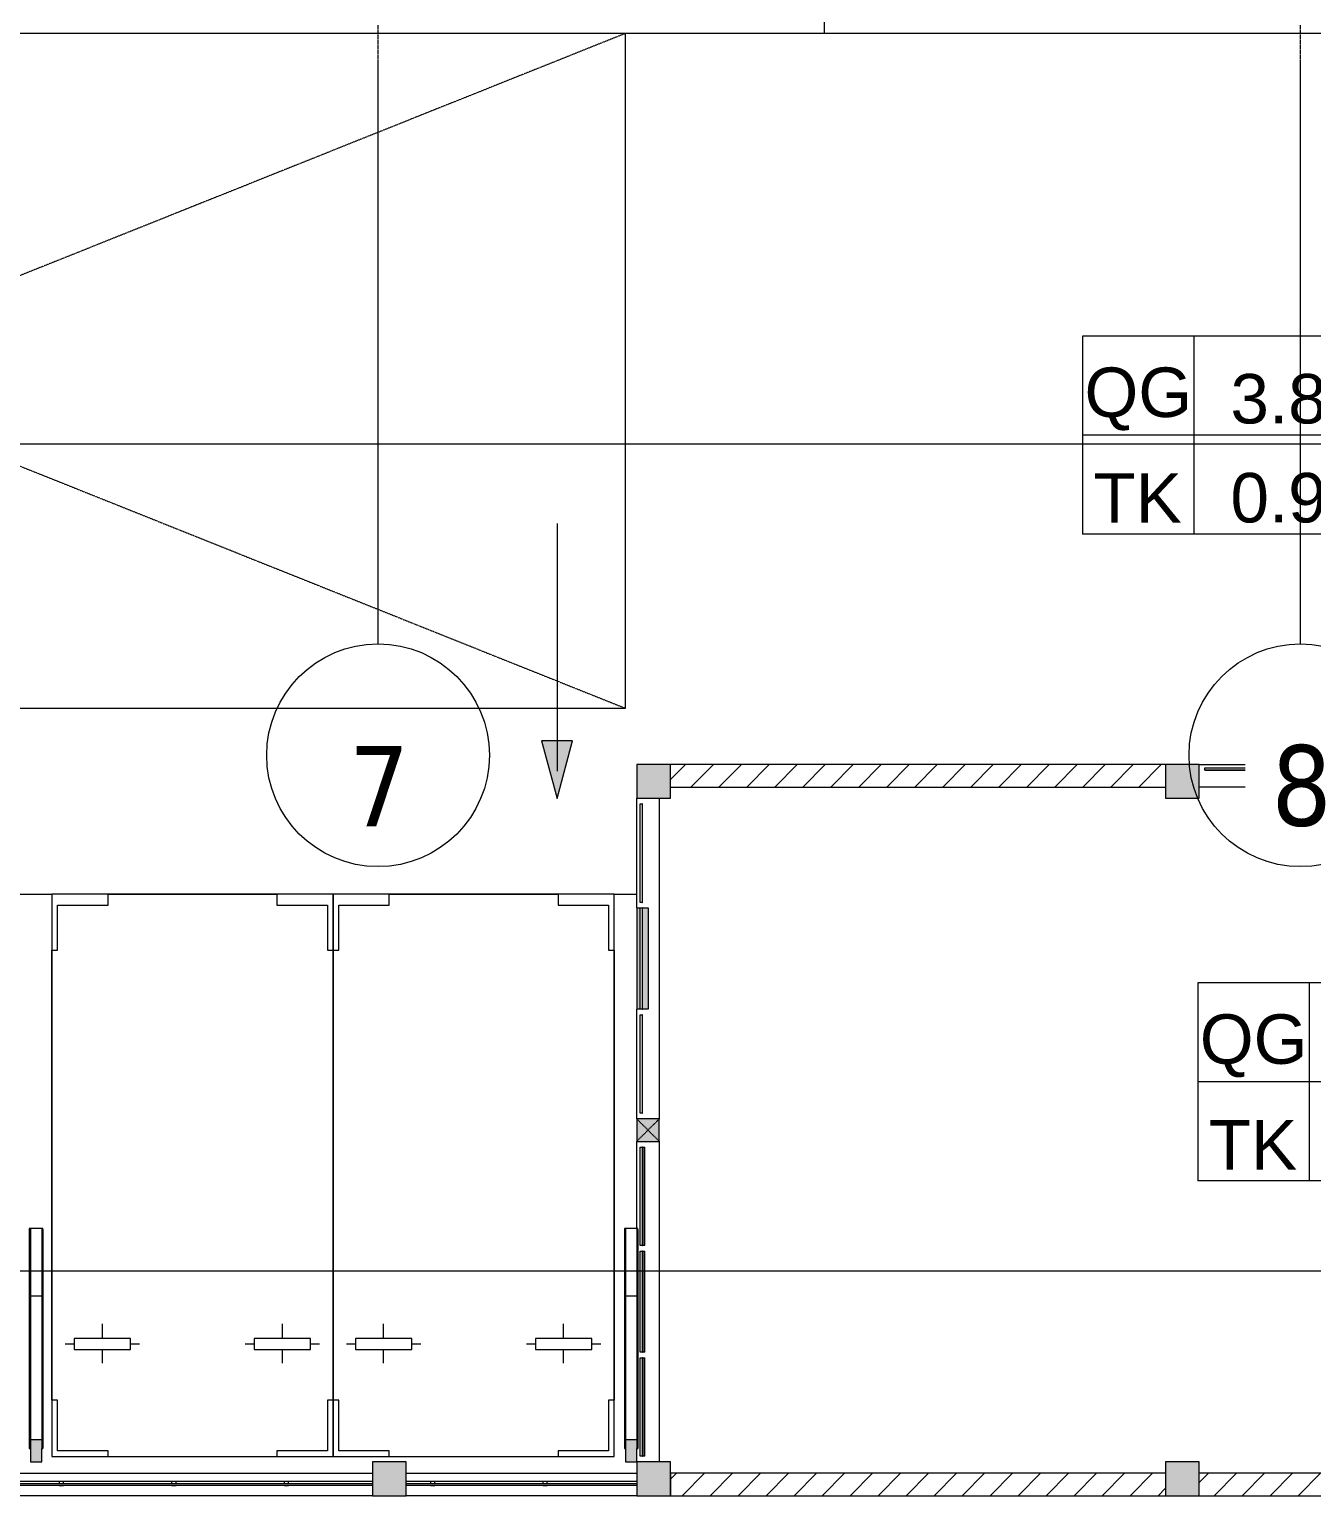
# Model space of a CAD drawing. Header units: millimetres. Extents: x -24439 to 198341, y -52871 to 149926.
# Drawn here: x 66053 to 77453, y 7888 to 20924 of the extents above; entities that cross this region are included whole.
import ezdxf

# ---------------------------------------------------------------- set-up
doc = ezdxf.new("R2010")
doc.units = ezdxf.units.MM
for name, pattern in [('Dash', [6, 3, -3]), ('Grid Line', [22.225, 12.7, -3.175, 3.175, -3.175]), ('NET VAN', [1.06, 0.53, -0.53])]:
    doc.linetypes.add(name, pattern=pattern)
for name, color, linetype, lineweight in [('A-ANNO-NOTE', 131, 'Continuous', 9), ('A-DETL-GENF-2', 9, 'NET VAN', 9), ('A-FLOR', 192, 'Continuous', 9), ('A-FLOR-HRAL', 11, 'Continuous', 9), ('A-GLAZ-CWMG', 51, 'Continuous', 9), ('A-GLAZ-CWMG-1', 51, 'Continuous', 18), ('A-WALL', 113, 'Continuous', 9), ('A-WALL-3', 113, 'Continuous', 18), ('A-WALL-PATT-3', 111, 'Continuous', 9), ('C-PRKG', 70, 'Continuous', 9), ('C-PRKG-HDLN', 70, 'Dash', 9), ('G-IMPT-1', 9, 'Continuous', 9), ('S-COLS', 52, 'Continuous', 9), ('S-COLS-1', 254, 'Continuous', 5), ('S-COLS-3', 9, 'Continuous', 9), ('S-COLS-4', 52, 'Continuous', 18), ('S-COLS-HDLN', 52, 'Dash', 9), ('S-GRID-1', 1, 'Grid Line', 9), ('S-GRID-IDEN', 1, 'Continuous', 9)]:
    doc.layers.add(name, color=color, linetype=linetype, lineweight=lineweight)
doc.styles.add('Arial_6', font='arial_0.ttf', dxfattribs={"height": 2})
doc.styles.add('Arial_7', font='arial_0.ttf', dxfattribs={"height": 440})
doc.styles.add('Tahoma_B', font='tahomabd_0.ttf', dxfattribs={"height": 715})
pattern_1 = [(45, (0, 0), (-124.4508, 124.4508), [])]

# ---------------------------------------------------------------- blocks, each defined once
blk = doc.blocks.new('BAI XE PCCC - BAI XE PCCC-V161-TKCS_MB ĐỊNH VỊ CAO ĐỘ THIẾT KẾ')
at = {"layer": 'C-PRKG'}
for p, q in [((15000, 6000), (0, 6000)), ((15000, 0), (15000, 6000)), ((0, 0), (15000, 0))]:
    blk.add_line(p, q, dxfattribs=at)
at = {"layer": 'C-PRKG-HDLN'}
for p, q in [((15000, 6000), (0, 0)), ((0, 6000), (15000, 0))]:
    blk.add_line(p, q, dxfattribs=at)
blk = doc.blocks.new('NBS_CLDPhysicalSecuritySystems_MtlMeshPnlFncngSym_CLDModsecSecurusS3_InfillPanel - NBS_CLDPhysicalSecuritySystems_MtlMeshPnlFncngSym_CLDModsecSecurusS2_InfillPanel-2369396-TKCS_MB ĐỊNH VỊ CAO ĐỘ THIẾT KẾ')
at = {"layer": 'A-FLOR-HRAL'}
for p, q in [((218, 27), (0, 27)), ((4000, 6), (0, 6)), ((214, 23), (214, 6)), ((250, 27), (218, 27)), ((1218, 27), (250, 27)), ((254, 6), (254, 23)), ((1214, 23), (1214, 6)), ((1250, 27), (1218, 27)), ((2218, 27), (1250, 27)), ((1254, 6), (1254, 23)), ((2214, 23), (2214, 6)), ((2250, 27), (2218, 27)), ((3218, 27), (2250, 27)), ((2254, 6), (2254, 23)), ((3214, 23), (3214, 6)), ((3250, 27), (3218, 27)), ((4000, 27), (3250, 27)), ((3254, 6), (3254, 23)), ((0, -6), (4000, -6)), ((214, -6), (214, -11)), ((214, -11), (254, -11)), ((254, -11), (254, -6)), ((1214, -6), (1214, -11)), ((1214, -11), (1254, -11)), ((1254, -11), (1254, -6)), ((2214, -6), (2214, -11)), ((2214, -11), (2254, -11)), ((2254, -11), (2254, -6)), ((3214, -6), (3214, -11)), ((3214, -11), (3254, -11)), ((3254, -11), (3254, -6))]:
    blk.add_line(p, q, dxfattribs=at)
for centre, start, end in [((218, 23), 90, 180), ((250, 23), 360, 90), ((1218, 23), 90, 180), ((1250, 23), 360, 90), ((2218, 23), 90, 180), ((2250, 23), 360, 90), ((3218, 23), 90, 180), ((3250, 23), 360, 90)]:
    blk.add_arc(centre, 4, start, end, dxfattribs=at)
blk = doc.blocks.new('NBS_CLDPhysicalSecuritySystems_MtlMeshPnlFncngSym_CLDModsecSecurusS3_InfillPanel - NBS_CLDPhysicalSecuritySystems_MtlMeshPnlFncngSym_CLDModsecSecurusS2_InfillPanel-2369404-TKCS_MB ĐỊNH VỊ CAO ĐỘ THIẾT KẾ')
at = {"layer": 'A-FLOR-HRAL'}
for p, q in [((218, 27), (0, 27)), ((2049, 6), (0, 6)), ((214, 23), (214, 6)), ((250, 27), (218, 27)), ((1218, 27), (250, 27)), ((254, 6), (254, 23)), ((1214, 23), (1214, 6)), ((1250, 27), (1218, 27)), ((2049, 27), (1250, 27)), ((1254, 6), (1254, 23)), ((0, -6), (2049, -6)), ((214, -6), (214, -11)), ((214, -11), (254, -11)), ((254, -11), (254, -6)), ((1214, -6), (1214, -11)), ((1214, -11), (1254, -11)), ((1254, -11), (1254, -6))]:
    blk.add_line(p, q, dxfattribs=at)
for centre, start, end in [((218, 23), 90, 180), ((250, 23), 360, 90), ((1218, 23), 90, 180), ((1250, 23), 360, 90)]:
    blk.add_arc(centre, 4, start, end, dxfattribs=at)
blk = doc.blocks.new('M_Concrete-Rectangular-Column2 - 300x300-2223046-TKCS_MB ĐỊNH VỊ CAO ĐỘ THIẾT KẾ')
at = {"layer": 'S-COLS-3'}
blk.add_hatch(color=256, dxfattribs=at).paths.add_polyline_path([(-150, -150), (150, -150), (150, 150), (-150, 150)])
at = {"layer": 'S-COLS-4'}
for p, q in [((150, 150), (-150, 150)), ((-150, 150), (-150, -150)), ((150, -150), (150, 150)), ((-150, -150), (150, -150))]:
    blk.add_line(p, q, dxfattribs=at)
blk = doc.blocks.new('Rectangular Mullion - 50 x 100mm-2333349-TKCS_MB ĐỊNH VỊ CAO ĐỘ THIẾT KẾ')
at = {"layer": 'A-GLAZ-CWMG'}
h = blk.add_hatch(color=256, dxfattribs=at)
h.paths.add_polyline_path([(71453, 12213), (71482, 12213), (71482, 13113), (71453, 13113)])
h.paths.add_polyline_path([(71553, 12213), (71553, 13113), (71504, 13113), (71504, 12213)])
for p, q in [((71453, 13113), (71482, 13113)), ((71453, 13113), (71453, 12213)), ((71504, 13113), (71553, 13113)), ((71553, 13113), (71553, 12213)), ((71482, 12213), (71453, 12213)), ((71553, 12213), (71504, 12213))]:
    blk.add_line(p, q, dxfattribs=at)
blk = doc.blocks.new('Rectangular Mullion - MULLION LA SACH-2333350-TKCS_MB ĐỊNH VỊ CAO ĐỘ THIẾT KẾ')
at = {"layer": 'A-GLAZ-CWMG'}
for p, q in [((71504, 9113), (71517, 9113)), ((71517, 9113), (71517, 9113)), ((71517, 9113), (71524, 9113)), ((71517, 8238), (71517, 9113)), ((71524, 8238), (71524, 9113)), ((71517, 8238), (71504, 8238)), ((71524, 8238), (71517, 8238)), ((71517, 8238), (71517, 8238))]:
    blk.add_line(p, q, dxfattribs=at)
blk = doc.blocks.new('Rectangular Mullion - MULLION LA SACH-2333351-TKCS_MB ĐỊNH VỊ CAO ĐỘ THIẾT KẾ')
at = {"layer": 'A-GLAZ-CWMG'}
for p, q in [((71504, 10063), (71517, 10063)), ((71517, 10063), (71517, 10063)), ((71517, 10063), (71524, 10063)), ((71517, 9163), (71517, 10063)), ((71524, 9163), (71524, 10063)), ((71517, 9163), (71504, 9163)), ((71524, 9163), (71517, 9163)), ((71517, 9163), (71517, 9163))]:
    blk.add_line(p, q, dxfattribs=at)
blk = doc.blocks.new('Rectangular Mullion - MULLION LA SACH-V292-TKCS_MB ĐỊNH VỊ CAO ĐỘ THIẾT KẾ')
at = {"layer": 'A-GLAZ-CWMG'}
blk.add_hatch(color=256, dxfattribs=at).paths.add_polyline_path([(71502, 8238), (71504, 8238), (71502, 8311)])
for p, q in [((71482, 9113), (71482, 9113)), ((71482, 9113), (71502, 9113)), ((71482, 8238), (71482, 9113)), ((71482, 8238), (71482, 9113)), ((71502, 8238), (71482, 8238)), ((71482, 8238), (71482, 8238))]:
    blk.add_line(p, q, dxfattribs=at)
at = {"layer": 'A-GLAZ-CWMG-1'}
for p, q in [((71504, 9113), (71502, 9113)), ((71502, 9113), (71502, 8238)), ((71504, 8238), (71504, 9113)), ((71502, 8238), (71504, 8238))]:
    blk.add_line(p, q, dxfattribs=at)
blk = doc.blocks.new('Rectangular Mullion - MULLION LA SACH-V293-TKCS_MB ĐỊNH VỊ CAO ĐỘ THIẾT KẾ')
at = {"layer": 'A-GLAZ-CWMG'}
blk.add_hatch(color=256, dxfattribs=at).paths.add_polyline_path([(71502, 9163), (71504, 9163), (71502, 9297)])
for p, q in [((71482, 10063), (71482, 10063)), ((71482, 10063), (71502, 10063)), ((71482, 9163), (71482, 10063)), ((71482, 9163), (71482, 10063)), ((71502, 9163), (71482, 9163)), ((71482, 9163), (71482, 9163))]:
    blk.add_line(p, q, dxfattribs=at)
at = {"layer": 'A-GLAZ-CWMG-1'}
for p, q in [((71504, 10063), (71502, 10063)), ((71502, 10063), (71502, 9163)), ((71504, 9163), (71504, 10063)), ((71502, 9163), (71504, 9163))]:
    blk.add_line(p, q, dxfattribs=at)
blk = doc.blocks.new('G1_SOF - BO TRU - 200x200-2333856-TKCS_MB ĐỊNH VỊ CAO ĐỘ THIẾT KẾ')
at = {"layer": 'S-COLS-3'}
blk.add_hatch(color=256, dxfattribs=at).paths.add_polyline_path([(100, -100), (100, 100), (-100, 100), (-100, -100)])
at = {"layer": 'S-COLS-4'}
for p, q in [((100, 100), (-100, 100)), ((-100, 100), (-100, -100)), ((100, -100), (100, 100)), ((-100, -100), (100, -100))]:
    blk.add_line(p, q, dxfattribs=at)
at = {"layer": 'S-COLS-HDLN'}
for p, q in [((100, 100), (-100, -100)), ((-100, 100), (100, -100))]:
    blk.add_line(p, q, dxfattribs=at)
blk = doc.blocks.new('TRỤ ĐỂ XE ĐẦU HỒI - TRỤ ĐỂ XE ĐẦU HỒI-2550560-TKCS_MB ĐỊNH VỊ CAO ĐỘ THIẾT KẾ')
at = {"layer": 'S-COLS-3'}
blk.add_hatch(color=256, dxfattribs=at).paths.add_polyline_path([(-50, 100), (-50, -100), (50, -100), (50, 100)])
at = {"layer": 'S-COLS'}
for p, q in [((-60, -1350), (-60, -20)), ((-50, -20), (-60, -20)), ((-50, -1350), (-50, -20)), ((50, -100), (-50, -100)), ((50, -1350), (50, -20)), ((60, -20), (50, -20)), ((60, -1350), (60, -20)), ((-60, -1966), (-60, -1350)), ((-50, -1350), (-60, -1350)), ((-50, -1966), (-50, -1350)), ((-50, -1375), (50, -1375)), ((50, -1966), (50, -1350)), ((60, -1350), (50, -1350)), ((60, -1966), (60, -1350)), ((-50, -1966), (-60, -1966)), ((-60, -1966), (-60, -1975)), ((-60, -1975), (60, -1975)), ((-50, -1974), (-50, -1966)), ((-50, -1974), (50, -1974)), ((60, -1966), (50, -1966)), ((50, -1974), (50, -1966)), ((60, -1975), (60, -1966))]:
    blk.add_line(p, q, dxfattribs=at)
at = {"layer": 'S-COLS-4'}
for p, q in [((-50, 100), (-50, -20)), ((50, 100), (-50, 100)), ((50, -20), (50, 100))]:
    blk.add_line(p, q, dxfattribs=at)
blk = doc.blocks.new('xe oto1 - xe oto-V299-TKCS_MB ĐỊNH VỊ CAO ĐỘ THIẾT KẾ')
at = {"layer": 'C-PRKG'}
for p, q in [((-2000, 5000), (-2500, 5000)), ((-2500, 5000), (-2500, 4500)), ((-2500, 5000), (-2500, 0)), ((0, 5000), (-2500, 5000)), ((-2000, 4950), (-2000, 5000)), ((0, 5000), (-500, 5000)), ((-500, 5000), (-500, 4950)), ((0, 4500), (0, 5000)), ((0, 0), (0, 5000)), ((-2450, 4500), (-2450, 4950)), ((-2450, 4950), (-2000, 4950)), ((-500, 4950), (-50, 4950)), ((-50, 4950), (-50, 4500)), ((-2500, 4500), (-2450, 4500)), ((-2500, 500), (-2500, 4500)), ((-2500, 4500), (-2500, 500)), ((-50, 4500), (0, 4500)), ((0, 500), (0, 4500)), ((0, 4500), (0, 500)), ((-1800, 4050), (-2300, 4050)), ((-2300, 4050), (-2300, 3950)), ((-2050, 4170), (-2050, 4050)), ((-2050, 4170), (-2050, 4050)), ((-1800, 3950), (-1800, 4050)), ((-200, 4050), (-700, 4050)), ((-700, 4050), (-700, 3950)), ((-450, 4170), (-450, 4050)), ((-450, 4170), (-450, 4050)), ((-200, 3950), (-200, 4050)), ((-2300, 4000), (-2380, 4000)), ((-2300, 4000), (-2380, 4000)), ((-2300, 3950), (-1800, 3950)), ((-2050, 3950), (-2050, 3820)), ((-2050, 3950), (-2050, 3820)), ((-1720, 4000), (-1800, 4000)), ((-1720, 4000), (-1800, 4000)), ((-700, 4000), (-780, 4000)), ((-700, 4000), (-780, 4000)), ((-700, 3950), (-200, 3950)), ((-450, 3950), (-450, 3820)), ((-450, 3950), (-450, 3820)), ((-120, 4000), (-200, 4000)), ((-120, 4000), (-200, 4000)), ((-2450, 500), (-2500, 500)), ((-2500, 500), (-2500, 0)), ((-2450, 100), (-2450, 500)), ((0, 500), (-50, 500)), ((-50, 500), (-50, 100)), ((0, 0), (0, 500)), ((-2500, 0), (-2000, 0)), ((-2500, 0), (0, 0)), ((-2000, 100), (-2450, 100)), ((-2000, 0), (-2000, 100)), ((-500, 100), (-500, 0)), ((-50, 100), (-500, 100)), ((-500, 0), (0, 0))]:
    blk.add_line(p, q, dxfattribs=at)
blk = doc.blocks.new('Rectangular Mullion - MULLION LA SACH-2492470-TKCS_MB ĐỊNH VỊ CAO ĐỘ THIẾT KẾ')
at = {"layer": 'A-GLAZ-CWMG'}
for p, q in [((77311, 14323), (77311, 14337)), ((77311, 14317), (77311, 14323)), ((77311, 14323), (77311, 14323)), ((77311, 14323), (78094, 14323)), ((77311, 14317), (78094, 14317)), ((78094, 14337), (78094, 14323)), ((78094, 14323), (78094, 14323)), ((78094, 14323), (78094, 14317))]:
    blk.add_line(p, q, dxfattribs=at)
blk = doc.blocks.new('Rectangular Mullion - MULLION LA SACH-V301-TKCS_MB ĐỊNH VỊ CAO ĐỘ THIẾT KẾ')
at = {"layer": 'A-GLAZ-CWMG'}
blk.add_hatch(color=256, dxfattribs=at).paths.add_polyline_path([(77261, 14337), (77261, 14339), (76503, 14337)])
for p, q in [((76503, 14359), (77261, 14359)), ((76503, 14359), (77261, 14359)), ((76503, 14339), (76503, 14359)), ((76503, 14359), (76503, 14359)), ((77261, 14359), (77261, 14359)), ((77261, 14359), (77261, 14339))]:
    blk.add_line(p, q, dxfattribs=at)
at = {"layer": 'A-GLAZ-CWMG-1'}
for p, q in [((77261, 14339), (76503, 14339)), ((76503, 14339), (76503, 14337)), ((76503, 14337), (77261, 14337)), ((77261, 14337), (77261, 14339))]:
    blk.add_line(p, q, dxfattribs=at)
blk = doc.blocks.new('Rectangular Mullion - MULLION LA SACH-V302-TKCS_MB ĐỊNH VỊ CAO ĐỘ THIẾT KẾ')
at = {"layer": 'A-GLAZ-CWMG'}
for p, q in [((77311, 14359), (78094, 14359)), ((77311, 14359), (78094, 14359)), ((77311, 14339), (77311, 14359)), ((77311, 14359), (77311, 14359)), ((78094, 14359), (78094, 14359)), ((78094, 14359), (78094, 14339))]:
    blk.add_line(p, q, dxfattribs=at)
at = {"layer": 'A-GLAZ-CWMG-1'}
for p, q in [((78094, 14339), (77311, 14339)), ((77311, 14339), (77311, 14337)), ((77311, 14337), (78094, 14337)), ((78094, 14337), (78094, 14339))]:
    blk.add_line(p, q, dxfattribs=at)
blk = doc.blocks.new('NCV_TKCS_251209_TONG THE HIEN TRANG SAN DUONG - NCV_TKCS_HIEN TRANG_251209a_dwg-1612995-TKCS_MB ĐỊNH VỊ CAO ĐỘ THIẾT KẾ')
at = {"layer": 'G-IMPT-1', "flags": 128}
blk.add_lwpolyline([(563620038, 1144994014), (563599986, 1145060590), (563591265, 1145065274), (563500590, 1145037963), (563495906, 1145029242), (563515959, 1144962666)], close=True, dxfattribs=at)
blk = doc.blocks.new('NCV_TKCS_251209_TONG THE HIEN TRANG SAN DUONG - NCV_TKCS_251209_TONG THE HIEN TRANG SAN DUONG-1605292-TKCS_MB ĐỊNH VỊ CAO ĐỘ THIẾT KẾ')
at = {"rotation": 343.2379237072182}
blk.add_blockref('NCV_TKCS_251209_TONG THE HIEN TRANG SAN DUONG - NCV_TKCS_HIEN TRANG_251209a_dwg-1612995-TKCS_MB ĐỊNH VỊ CAO ĐỘ THIẾT KẾ', (-869777548, -933796959), dxfattribs=at)
blk = doc.blocks.new('Grid - M_Grid Head - Circle-353313-TKCS_MB ĐỊNH VỊ CAO ĐỘ THIẾT KẾ')
at = {"layer": 'S-GRID-IDEN'}
blk.add_circle((0, 0), 4.5, dxfattribs=at)
blk = doc.blocks.new('MUI TEN_0_1 - Moc lat gach-1550039-TKCS_MB ĐỊNH VỊ CAO ĐỘ THIẾT KẾ')
at = {"layer": 'A-ANNO-NOTE'}
blk.add_hatch(color=256, dxfattribs=at).paths.add_polyline_path([(7.872, 1.448), (7.872, 2.701), (10.209, 2.074)])
for p, q in [((10.209, 2.074), (7.872, 2.701)), ((7.872, 2.701), (7.872, 1.448)), ((-0.901, 2.074), (9.099, 2.074)), ((7.872, 1.448), (10.209, 2.074))]:
    blk.add_line(p, q, dxfattribs=at)
blk = doc.blocks.new('GHI CHU CAO DO THIET KE - GHI CHÚ CAO ĐỘ THIẾT KẾ-1513209-TKCS_MB ĐỊNH VỊ CAO ĐỘ THIẾT KẾ')
at = {"layer": 'A-ANNO-NOTE'}
for p, q in [((0, 8), (0, 0)), ((14.5, 8), (0, 8)), ((4.5, 8), (4.5, 0)), ((14.5, 0), (14.5, 8)), ((14.5, 4), (0, 4)), ((14.5, 0), (0, 0))]:
    blk.add_line(p, q, dxfattribs=at)
at = {"layer": 'A-ANNO-NOTE', "char_height": 2, "attachment_point": 5, "line_spacing_factor": 0.936439, "style": 'Arial_6'}
for s, insert, width in [('\\pt0.5,1,1.5,2,2.5,3,3.5,4,4.5,5,5.5,6,6.5,7,7.5,8,8.5,9,9.5,10,10.5,11,11.5,12,12.5,13,13.5,14,14.5,15,15.5,16;QG', (2.255, 5.459), 4.63), ('\\pt0.5,1,1.5,2,2.5,3,3.5,4,4.5,5,5.5,6,6.5,7,7.5,8,8.5,9,9.5,10,10.5,11,11.5,12,12.5,13,13.5,14,14.5,15,15.5,16;TK', (2.229, 1.459), 4.5)]:
    blk.add_mtext(s, dxfattribs=dict(at, insert=insert, width=width))

msp = doc.modelspace()

# ---------------------------------------------------------------- hatches: boundary and pattern name
at = {"layer": 'A-WALL-PATT-3'}
h = msp.add_hatch(dxfattribs=at)
h.set_pattern_fill('FP_1', color=256, style=0, pattern_type=2)
h.set_pattern_definition(pattern_1)
h.paths.add_polyline_path([(71752.6, 14188.2), (76152.6, 14188.2), (76152.6, 14388.2), (71752.6, 14388.2)])
h = msp.add_hatch(dxfattribs=at)
h.set_pattern_fill('FP_1', color=256, style=0, pattern_type=2)
h.set_pattern_definition(pattern_1)
h.paths.add_polyline_path([(71752.6, 7888.2), (76152.6, 7888.2), (76152.6, 8088.2), (71752.6, 8088.2)])
h = msp.add_hatch(dxfattribs=at)
h.set_pattern_fill('FP_1', color=256, style=0, pattern_type=2)
h.set_pattern_definition(pattern_1)
h.paths.add_polyline_path([(77981.6, 7888.2), (81580.7, 7888.2), (81580.7, 8088.2), (76452.6, 8088.2), (76452.6, 7888.2)])
at = {"layer": 'S-COLS-1'}
for points in [[(69103.5, 7888.2), (69403.5, 7888.2), (69403.5, 8188.2), (69103.5, 8188.2)], [(71452.6, 7888.2), (71752.6, 7888.2), (71752.6, 8188.2), (71452.6, 8188.2)]]:
    msp.add_hatch(color=256, dxfattribs=at).paths.add_polyline_path(points)

# ---------------------------------------------------------------- linework, layer by layer
at = {"layer": 'A-FLOR'}
for p, q in [((65962.6, 13236.9), (66252.6, 13236.9)), ((66752.6, 13236.9), (68252.6, 13236.9)), ((69252.6, 13236.9), (70752.6, 13236.9)), ((71252.6, 13236.9), (71452.6, 13236.9))]:
    msp.add_line(p, q, dxfattribs=at)
at = {"layer": 'A-WALL'}
for p, q in [((81452.6, 20888.2), (44802.6, 20888.2)), ((73117.6, 20988.2), (73117.6, 20888.2)), ((76452.6, 14388.2), (78952.6, 14388.2)), ((71452.6, 13113.2), (71452.6, 14088.2)), ((71652.6, 14088.2), (71652.6, 11238.2)), ((78952.6, 14188.2), (76452.6, 14188.2)), ((71452.6, 11238.2), (71452.6, 12213.2)), ((71452.6, 10263.7), (71452.6, 11038.2)), ((71652.6, 11038.2), (71652.6, 8188.2)), ((65103.5, 8088.2), (69103.5, 8088.2)), ((69403.5, 8088.2), (71452.6, 8088.2)), ((69103.5, 7888.2), (65103.5, 7888.2)), ((71452.6, 7888.2), (69403.5, 7888.2))]:
    msp.add_line(p, q, dxfattribs=at)
at = {"layer": 'A-WALL-3'}
for p, q in [((76152.6, 14388.2), (71752.6, 14388.2)), ((71752.6, 14188.2), (76152.6, 14188.2)), ((76152.6, 8088.2), (71752.6, 8088.2)), ((71752.6, 8088.2), (71752.6, 7888.2)), ((81580.7, 8088.2), (76452.6, 8088.2)), ((71752.6, 7888.2), (76152.6, 7888.2)), ((76452.6, 7888.2), (81580.7, 7888.2))]:
    msp.add_line(p, q, dxfattribs=at)
at = {"layer": 'S-COLS-4'}
for p, q in [((69403.5, 8188.2), (69103.5, 8188.2)), ((69103.5, 8188.2), (69103.5, 7888.2)), ((69403.5, 7888.2), (69403.5, 8188.2)), ((71752.6, 8188.2), (71452.6, 8188.2)), ((71452.6, 8188.2), (71452.6, 7888.2)), ((71752.6, 7888.2), (71752.6, 8188.2)), ((69103.5, 7888.2), (69403.5, 7888.2)), ((71452.6, 7888.2), (71752.6, 7888.2))]:
    msp.add_line(p, q, dxfattribs=at)
at = {"layer": 'S-GRID-1'}
for p, q in [((69152.6, 15460.6), (69152.6, 20960.6)), ((77352.6, 15460.6), (77352.6, 20960.6)), ((131551.8, 17236.9), (29351.8, 17236.9))]:
    msp.add_line(p, q, dxfattribs=at)

# ---------------------------------------------------------------- block references
at = {"layer": 'A-ANNO-NOTE', "xscale": 220, "yscale": 220, "zscale": 220}
for p in [(75415.2, 16436.4), (76440.3, 10686.1)]:
    msp.add_blockref('GHI CHU CAO DO THIET KE - GHI CHÚ CAO ĐỘ THIẾT KẾ-1513209-TKCS_MB ĐỊNH VỊ CAO ĐỘ THIẾT KẾ', p, dxfattribs=at)
at = {"layer": 'A-ANNO-NOTE', "xscale": 220, "yscale": 220, "zscale": 220, "rotation": 269.9999999999995}
msp.add_blockref('MUI TEN_0_1 - Moc lat gach-1550039-TKCS_MB ĐỊNH VỊ CAO ĐỘ THIẾT KẾ', (70287.7, 16332.2), dxfattribs=at)
at = {"layer": 'A-DETL-GENF-2'}
msp.add_blockref('NCV_TKCS_251209_TONG THE HIEN TRANG SAN DUONG - NCV_TKCS_251209_TONG THE HIEN TRANG SAN DUONG-1605292-TKCS_MB ĐỊNH VỊ CAO ĐỘ THIẾT KẾ', (26103.5, 9888.2), dxfattribs=at)
at = {"layer": 'A-FLOR-HRAL'}
for name, p in [('NBS_CLDPhysicalSecuritySystems_MtlMeshPnlFncngSym_CLDModsecSecurusS3_InfillPanel - NBS_CLDPhysicalSecuritySystems_MtlMeshPnlFncngSym_CLDModsecSecurusS2_InfillPanel-2369396-TKCS_MB ĐỊNH VỊ CAO ĐỘ THIẾT KẾ', (65103.5, 7988.2)), ('NBS_CLDPhysicalSecuritySystems_MtlMeshPnlFncngSym_CLDModsecSecurusS3_InfillPanel - NBS_CLDPhysicalSecuritySystems_MtlMeshPnlFncngSym_CLDModsecSecurusS2_InfillPanel-2369404-TKCS_MB ĐỊNH VỊ CAO ĐỘ THIẾT KẾ', (69403.5, 7988.2))]:
    msp.add_blockref(name, p, dxfattribs=at)
at = {"layer": 'A-GLAZ-CWMG'}
for name, p in [('Rectangular Mullion - MULLION LA SACH-V301-TKCS_MB ĐỊNH VỊ CAO ĐỘ THIẾT KẾ', (0, 0)), ('Rectangular Mullion - MULLION LA SACH-V302-TKCS_MB ĐỊNH VỊ CAO ĐỘ THIẾT KẾ', (0, 0)), ('Rectangular Mullion - MULLION LA SACH-2492470-TKCS_MB ĐỊNH VỊ CAO ĐỘ THIẾT KẾ', (0, 0)), ('Rectangular Mullion - MULLION LA SACH-V292-TKCS_MB ĐỊNH VỊ CAO ĐỘ THIẾT KẾ', (0, 4925)), ('Rectangular Mullion - 50 x 100mm-2333349-TKCS_MB ĐỊNH VỊ CAO ĐỘ THIẾT KẾ', (0, 0)), ('Rectangular Mullion - MULLION LA SACH-V293-TKCS_MB ĐỊNH VỊ CAO ĐỘ THIẾT KẾ', (0, 3050)), ('Rectangular Mullion - MULLION LA SACH-V292-TKCS_MB ĐỊNH VỊ CAO ĐỘ THIẾT KẾ', (0, 3050)), ('Rectangular Mullion - MULLION LA SACH-V292-TKCS_MB ĐỊNH VỊ CAO ĐỘ THIẾT KẾ', (0, 1875)), ('Rectangular Mullion - MULLION LA SACH-2333350-TKCS_MB ĐỊNH VỊ CAO ĐỘ THIẾT KẾ', (0, 1875)), ('Rectangular Mullion - MULLION LA SACH-V293-TKCS_MB ĐỊNH VỊ CAO ĐỘ THIẾT KẾ', (0, 0)), ('Rectangular Mullion - MULLION LA SACH-2333351-TKCS_MB ĐỊNH VỊ CAO ĐỘ THIẾT KẾ', (0, 0)), ('Rectangular Mullion - MULLION LA SACH-V292-TKCS_MB ĐỊNH VỊ CAO ĐỘ THIẾT KẾ', (0, 0)), ('Rectangular Mullion - MULLION LA SACH-2333350-TKCS_MB ĐỊNH VỊ CAO ĐỘ THIẾT KẾ', (0, 0))]:
    msp.add_blockref(name, p, dxfattribs=at)
at = {"layer": 'C-PRKG'}
msp.add_blockref('BAI XE PCCC - BAI XE PCCC-V161-TKCS_MB ĐỊNH VỊ CAO ĐỘ THIẾT KẾ', (56352.6, 14888.2), dxfattribs=at)
at = {"layer": 'C-PRKG', "rotation": 180}
for p in [(66252.6, 13236.9), (68752.6, 13236.9)]:
    msp.add_blockref('xe oto1 - xe oto-V299-TKCS_MB ĐỊNH VỊ CAO ĐỘ THIẾT KẾ', p, dxfattribs=at)
at = {"layer": 'S-COLS'}
for name, p, rotation in [('M_Concrete-Rectangular-Column2 - 300x300-2223046-TKCS_MB ĐỊNH VỊ CAO ĐỘ THIẾT KẾ', (71602.6, 14238.2), 90.00000000000058), ('M_Concrete-Rectangular-Column2 - 300x300-2223046-TKCS_MB ĐỊNH VỊ CAO ĐỘ THIẾT KẾ', (76302.6, 14238.2), 90.00000000000058), ('TRỤ ĐỂ XE ĐẦU HỒI - TRỤ ĐỂ XE ĐẦU HỒI-2550560-TKCS_MB ĐỊNH VỊ CAO ĐỘ THIẾT KẾ', (66112.6, 8288.2), 180), ('TRỤ ĐỂ XE ĐẦU HỒI - TRỤ ĐỂ XE ĐẦU HỒI-2550560-TKCS_MB ĐỊNH VỊ CAO ĐỘ THIẾT KẾ', (71402.6, 8288.2), 180), ('M_Concrete-Rectangular-Column2 - 300x300-2223046-TKCS_MB ĐỊNH VỊ CAO ĐỘ THIẾT KẾ', (76302.6, 8038.2), 90.00000000000058)]:
    msp.add_blockref(name, p, dxfattribs=dict(at, rotation=rotation))
msp.add_blockref('G1_SOF - BO TRU - 200x200-2333856-TKCS_MB ĐỊNH VỊ CAO ĐỘ THIẾT KẾ', (71552.6, 11138.2), dxfattribs=at)
at = {"layer": 'S-GRID-IDEN', "xscale": 219.9999999999998, "yscale": 219.9999999999998, "zscale": 219.9999999999998}
for p in [(69152.6, 14470.6), (77352.6, 14470.6)]:
    msp.add_blockref('Grid - M_Grid Head - Circle-353313-TKCS_MB ĐỊNH VỊ CAO ĐỘ THIẾT KẾ', p, dxfattribs=at)

# ---------------------------------------------------------------- texts
at = {"layer": 'A-ANNO-NOTE', "char_height": 440, "width": 1586.2, "attachment_point": 5, "line_spacing_factor": 0.936439, "style": 'Arial_7'}
for s, insert in [('\\pt2794,5588,8382,11176,13970,16764,19558,22352,25146,27940,30734,33528,36322,39116,41910,44704,47498,50292,53086,55880,58674,61468,64262,67056,69850,72644,75438,78232,81026,83820,86614,89408;3.800', (77499.9, 17637.3)), ('\\pt2794,5588,8382,11176,13970,16764,19558,22352,25146,27940,30734,33528,36322,39116,41910,44704,47498,50292,53086,55880,58674,61468,64262,67056,69850,72644,75438,78232,81026,83820,86614,89408;0.900', (77499.9, 16757.3))]:
    msp.add_mtext(s, dxfattribs=dict(at, insert=insert))

# ---------------------------------------------------------------- next in the draw order: texts
at = {"layer": 'S-GRID-IDEN', "char_height": 715, "width": 640.2, "attachment_point": 5, "line_spacing_factor": 0.996129, "style": 'Tahoma_B', "bg_fill": 3, "box_fill_scale": 1.25, "bg_fill_color": 256, "bg_fill_true_color": 13158600, "bg_fill_transparency": 0}
for s, insert in [('\\pt2793.99835,5587.9967,8382.0022,11176.00055,13969.9989,16763.99725,19558.00275,22352.0011,25145.99945,27939.9978,30734.0033,33528.00165,36322,39115.99835,41909.9967,44704.0022,47498.00055,50291.9989,53085.99725,55880.00275,58674.0011,61467.99945,64261.9978,67056.0033,69850.00165,72644,75437.99835,78231.9967,81026.0022,83820.00055,86613.9989,89407.99725;7', (69162.9, 14196)), ('\\pt2793.99835,5587.9967,8382.0022,11176.00055,13969.9989,16763.99725,19558.00275,22352.0011,25145.99945,27939.9978,30734.0033,33528.00165,36322,39115.99835,41909.9967,44704.0022,47498.00055,50291.9989,53085.99725,55880.00275,58674.0011,61467.99945,64261.9978,67056.0033,69850.00165,72644,75437.99835,78231.9967,81026.0022,83820.00055,86613.9989,89407.99725;8', (77362.9, 14196))]:
    msp.add_mtext(s, dxfattribs=dict(at, insert=insert))

doc.saveas('drawing.dxf')
